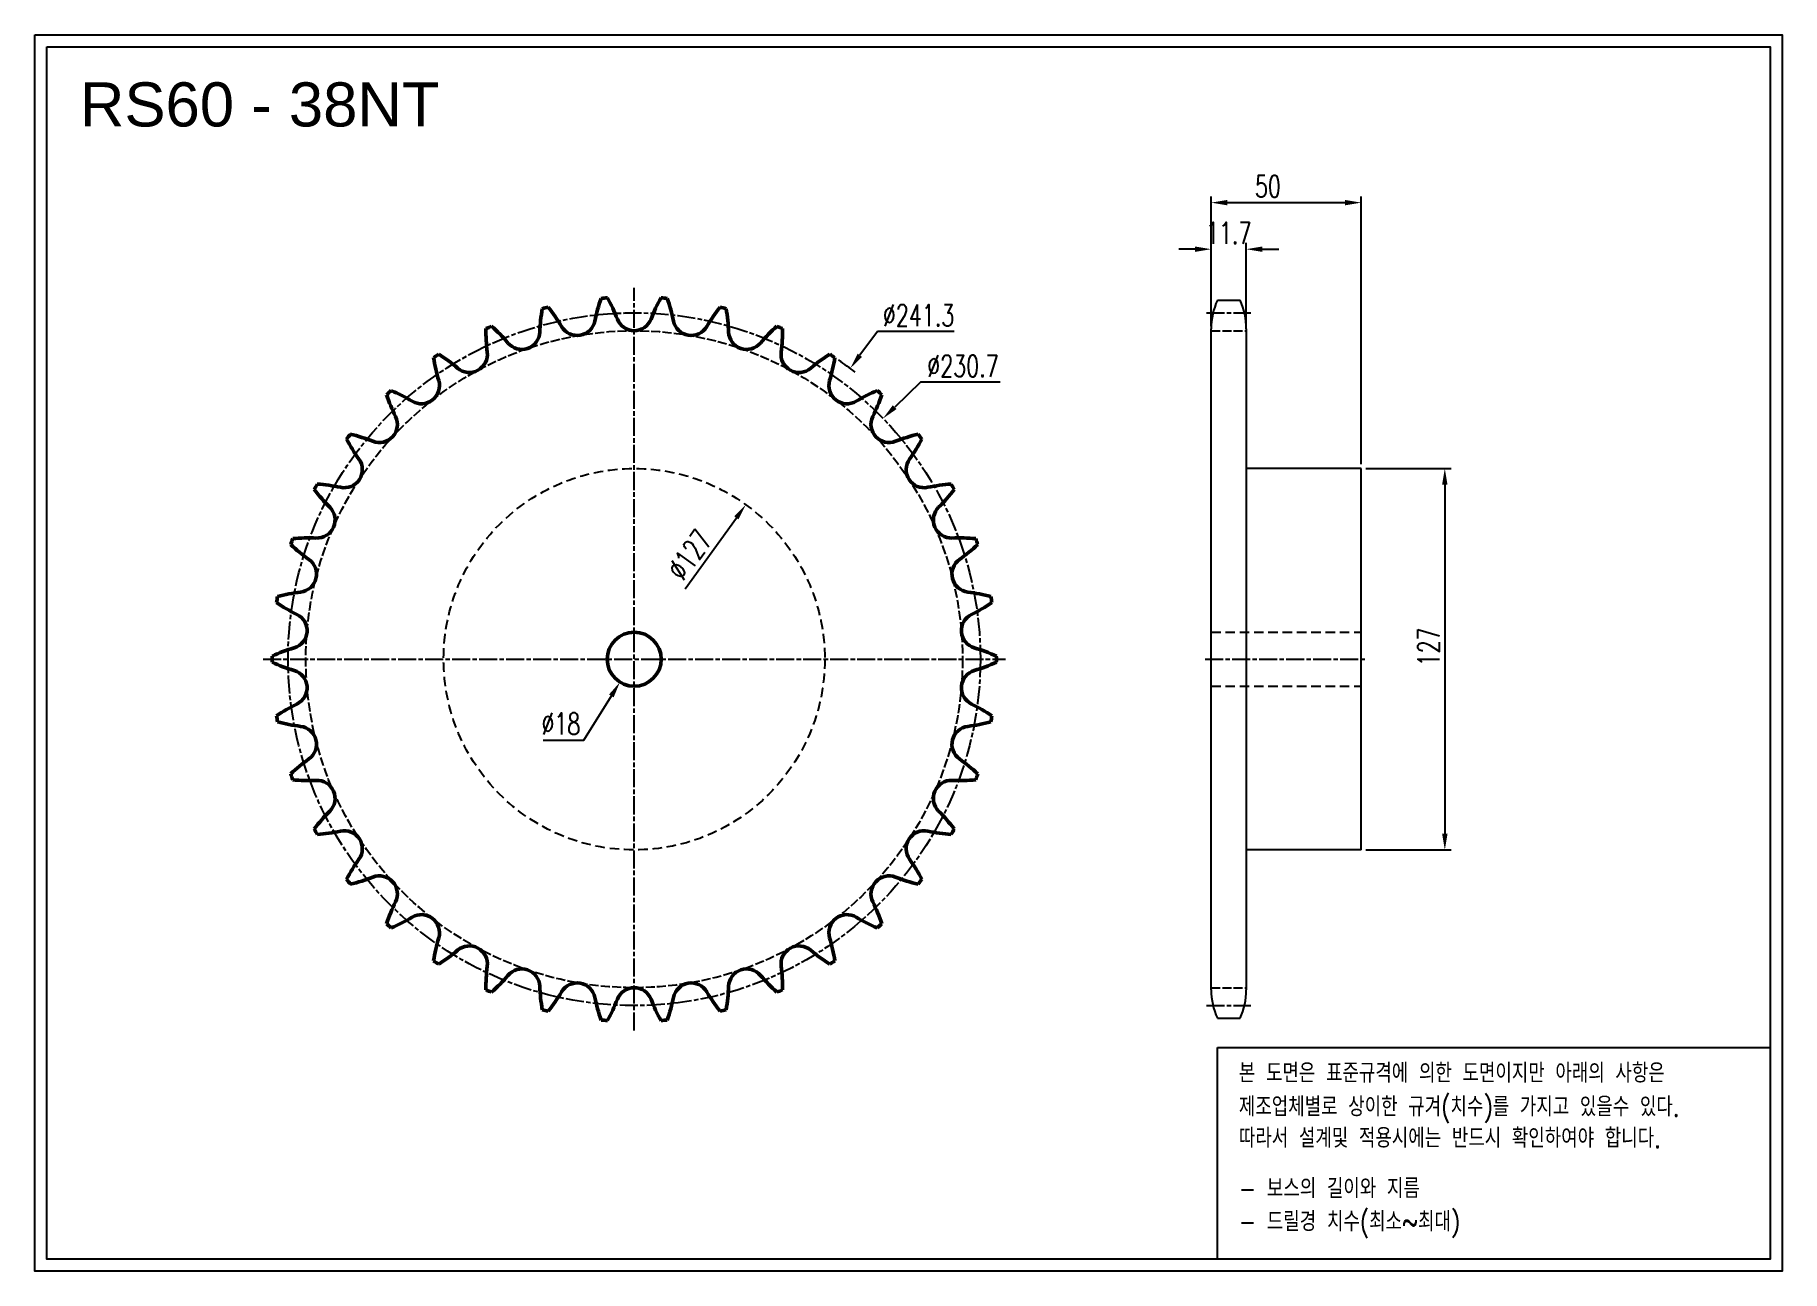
# Model space of a CAD drawing. Header units: millimetres. Extents: x 29717 to 30299, y 908 to 1320.
import ezdxf

# ---------------------------------------------------------------- set-up
doc = ezdxf.new("R2010")
doc.units = ezdxf.units.MM
for name, pattern in [('AM_ISO02W050', [7.5, 6, -1.5]), ('AM_ISO02W050x2', [3.75, 3, -0.75]), ('AM_ISO08W050', [18, 12, -1.5, 3, -1.5]), ('AM_ISO08W050x2', [9, 6, -0.75, 1.5, -0.75]), ('HIDDEN', [9.525, 6.35, -3.175])]:
    doc.linetypes.add(name, pattern=pattern)
for name, color, linetype, lineweight in [('AM_0N', 7, 'Continuous', 50), ('AM_3N', 6, 'AM_ISO02W050', 25), ('AM_7', 4, 'AM_ISO08W050', 25), ('AM_7N', 4, 'AM_ISO08W050', 25)]:
    doc.layers.add(name, color=color, linetype=linetype, lineweight=lineweight)
doc.layers.add('HL', color=2, linetype='HIDDEN')
doc.layers.add('S-DIM', color=7, linetype='Continuous')
doc.styles.add('HAN', font='ROMANS.shx', dxfattribs={"width": 0.7, "bigfont": 'whgtxt.shx'})
doc.styles.add('HSG', font='SIMPLEX.shx', dxfattribs={"width": 0.7, "bigfont": 'HSG.shx'})
doc.styles.get("Standard").update_dxf_attribs({"font": 'arial.ttf'})
doc.dimstyles.new('APP16', dxfattribs={"dimscale": 3, "dimtxt": 2.4, "dimasz": 1.8, "dimexe": 0.7, "dimexo": 0.5, "dimgap": 0.6, "dimtad": 1, "dimtoh": 1, "dimdec": 1, "dimrnd": 0.01, "dimzin": 9, "dimdsep": 46, "dimtxsty": 'HSG', "dimcen": 0, "dimclrd": 1, "dimclre": 1, "dimclrt": 256, "dimazin": 2, "dimtp": 1, "dimtm": 1, "dimtfac": 0.5, "dimtdec": 1, "dimtofl": 0, "dimtmove": 0, "dimatfit": 3, "dimfxl": 0, "dimtvp": 1, "dimtolj": 2, "dimlwd": -1, "dimlwe": -1, "dimarcsym": 0})

# ---------------------------------------------------------------- blocks, each defined once
blk = doc.blocks.new('*D1')
at = {"layer": 'Defpoints', "color": 0, "transparency": 16777216}
for p in [(29953.73, 1163.58), (29879.33, 1060.65)]:
    blk.add_point(p, dxfattribs=at)
at = {"layer": 'S-DIM', "color": 1, "transparency": 16777216}
blk.add_line((29933.5, 1135.59), (29950.56, 1159.2), dxfattribs=at)
blk.add_solid([(29949.83, 1159.73), (29951.29, 1158.67), (29953.73, 1163.58)], dxfattribs=at)
at = {"layer": 'S-DIM', "transparency": 16777216, "insert": (29935.02, 1146.92), "char_height": 7.2, "attachment_point": 5, "rotation": 54.13986, "style": 'HSG'}
blk.add_mtext('\\A2;∅127', dxfattribs=at)
blk = doc.blocks.new('*D2')
at = {"layer": 'Defpoints', "color": 0, "transparency": 16777216}
for p in [(29988.5, 1208.96), (29844.55, 1015.27)]:
    blk.add_point(p, dxfattribs=at)
at = {"layer": 'S-DIM', "color": 1, "transparency": 16777216}
for p, q in [((29997.61, 1221.22), (29991.72, 1213.3)), ((30023.17, 1221.22), (29997.61, 1221.22))]:
    blk.add_line(p, q, dxfattribs=at)
blk.add_arc((29916.53, 1112.11), 120.66, 52.38451, 55.64118, dxfattribs=at)
blk.add_solid([(29991, 1213.83), (29992.45, 1212.76), (29988.5, 1208.96)], dxfattribs=at)
at = {"layer": 'S-DIM', "transparency": 16777216, "insert": (30011.29, 1226.62), "char_height": 7.2, "attachment_point": 5, "style": 'HSG'}
blk.add_mtext('\\A2;∅241.3', dxfattribs=at)
blk = doc.blocks.new('*D3')
at = {"layer": 'Defpoints', "color": 0, "transparency": 16777216}
for p in [(29999.45, 1192.29), (29833.61, 1031.94)]:
    blk.add_point(p, dxfattribs=at)
at = {"layer": 'S-DIM', "color": 1, "transparency": 16777216}
for p, q in [((30011.91, 1204.34), (30003.33, 1196.05)), ((30038.43, 1204.34), (30011.91, 1204.34))]:
    blk.add_line(p, q, dxfattribs=at)
blk.add_solid([(30002.7, 1196.69), (30003.95, 1195.4), (29999.45, 1192.29)], dxfattribs=at)
at = {"layer": 'S-DIM', "transparency": 16777216, "insert": (30026.07, 1209.74), "char_height": 7.2, "attachment_point": 5, "style": 'HSG'}
blk.add_mtext('\\A2;∅230.7', dxfattribs=at)
blk = doc.blocks.new('*D4')
at = {"layer": 'Defpoints', "color": 0, "transparency": 16777216}
for p in [(30120.46, 1248.64), (30108.76, 1221.5), (30120.46, 1221.5)]:
    blk.add_point(p, dxfattribs=at)
at = {"layer": 'S-DIM', "color": 1, "transparency": 16777216}
for p, q in [((30103.36, 1248.64), (30097.96, 1248.64)), ((30108.76, 1223), (30108.76, 1250.74)), ((30120.46, 1223), (30120.46, 1250.74)), ((30125.86, 1248.64), (30131.26, 1248.64))]:
    blk.add_line(p, q, dxfattribs=at)
for points in [[(30103.36, 1249.54), (30103.36, 1247.74), (30108.76, 1248.64)], [(30125.86, 1249.54), (30125.86, 1247.74), (30120.46, 1248.64)]]:
    blk.add_solid(points, dxfattribs=at)
at = {"layer": 'S-DIM', "transparency": 16777216, "insert": (30114.61, 1254.04), "char_height": 7.2, "attachment_point": 5, "style": 'HSG'}
blk.add_mtext('\\A2;11.7', dxfattribs=at)
blk = doc.blocks.new('*D5')
at = {"layer": 'Defpoints', "color": 0, "transparency": 16777216}
for p in [(30158.76, 1264.14), (30108.76, 1221.5), (30158.76, 1175.61)]:
    blk.add_point(p, dxfattribs=at)
at = {"layer": 'S-DIM', "color": 1, "transparency": 16777216}
for p, q in [((30108.76, 1223), (30108.76, 1266.24)), ((30114.16, 1264.14), (30153.36, 1264.14)), ((30158.76, 1177.11), (30158.76, 1266.24))]:
    blk.add_line(p, q, dxfattribs=at)
for points in [[(30114.16, 1265.04), (30114.16, 1263.24), (30108.76, 1264.14)], [(30153.36, 1265.04), (30153.36, 1263.24), (30158.76, 1264.14)]]:
    blk.add_solid(points, dxfattribs=at)
at = {"layer": 'S-DIM', "transparency": 16777216, "insert": (30127.68, 1269.54), "char_height": 7.2, "attachment_point": 5, "style": 'HSG'}
blk.add_mtext('\\A2;50', dxfattribs=at)
blk = doc.blocks.new('*D6')
at = {"layer": 'Defpoints', "color": 0, "transparency": 16777216}
for p in [(30158.76, 1175.61), (30158.76, 1048.61), (30186.62, 1048.61)]:
    blk.add_point(p, dxfattribs=at)
at = {"layer": 'S-DIM', "color": 1, "transparency": 16777216}
for p, q in [((30160.26, 1175.61), (30188.72, 1175.61)), ((30186.62, 1170.21), (30186.62, 1054.01)), ((30160.26, 1048.61), (30188.72, 1048.61))]:
    blk.add_line(p, q, dxfattribs=at)
for points in [[(30185.72, 1170.21), (30187.52, 1170.21), (30186.62, 1175.61)], [(30185.72, 1054.01), (30187.52, 1054.01), (30186.62, 1048.61)]]:
    blk.add_solid(points, dxfattribs=at)
at = {"layer": 'S-DIM', "transparency": 16777216, "insert": (30181.22, 1116.22), "char_height": 7.2, "attachment_point": 5, "rotation": 90, "style": 'HSG'}
blk.add_mtext('\\A2;127', dxfattribs=at)
blk = doc.blocks.new('*D7')
at = {"layer": 'Defpoints', "color": 0, "transparency": 16777216}
for p in [(29921.28, 1119.76), (29911.77, 1104.47)]:
    blk.add_point(p, dxfattribs=at)
at = {"layer": 'S-DIM', "color": 1, "transparency": 16777216}
for p, q in [((29899.77, 1085.2), (29908.92, 1099.89)), ((29886.21, 1085.2), (29899.77, 1085.2))]:
    blk.add_line(p, q, dxfattribs=at)
blk.add_solid([(29908.15, 1100.37), (29909.68, 1099.41), (29911.77, 1104.47)], dxfattribs=at)
at = {"layer": 'S-DIM', "transparency": 16777216, "insert": (29892.09, 1090.6), "char_height": 7.2, "attachment_point": 5, "style": 'HSG'}
blk.add_mtext('\\A2;∅18', dxfattribs=at)

msp = doc.modelspace()

# ---------------------------------------------------------------- linework, layer by layer
for p, q in [((30110.84, 1231.66), (30118.38, 1231.66)), ((30108.76, 1002.06), (30108.76, 1222.16)), ((30120.46, 1222.16), (30120.46, 1002.06)), ((30158.76, 1175.61), (30120.46, 1175.61)), ((30158.76, 1048.61), (30158.76, 1175.61)), ((30158.76, 1048.61), (30120.46, 1048.61)), ((30110.84, 992.56), (30118.38, 992.56))]:
    msp.add_line(p, q)
for points in [[(29716.86, 1319.98), (30298.98, 1319.98), (30298.98, 908.38), (29716.86, 908.38)], [(29720.78, 1316.06), (30295.06, 1316.06), (30295.06, 912.3), (29720.78, 912.3)]]:
    msp.add_lwpolyline(points, close=True)
at = {"color": 6}
msp.add_lwpolyline([(30110.88, 982.86), (30295.06, 982.86), (30295.06, 912.3), (30110.88, 912.3)], close=True, dxfattribs=at)
for centre, start, end in [((30131.46, 1222.16), 155.25994, 180), ((30097.76, 1222.16), 0, 24.74006), ((30131.46, 1002.06), 180, 204.74006), ((30097.76, 1002.06), 335.25994, 0)]:
    msp.add_arc(centre, 22.7, start, end)
at = {"layer": 'AM_0N'}
msp.add_circle((29916.53, 1112.11), 9, dxfattribs=at)
for centre, radius, start, end in [((29942.19, 1218.8), 57.17, 169.89406, 177.76316), ((29916.53, 1112.11), 120.66, 103.72186, 104.6992), ((29843.18, 1193.73), 57.17, 30.65789, 38.52699), ((29959.4, 1213.12), 57.17, 160.42038, 168.28947), ((29916.53, 1112.11), 120.66, 94.24817, 95.22551), ((29857.61, 1204.69), 57.17, 21.18421, 29.0533), ((29975.44, 1204.69), 57.17, 150.9467, 158.81579), ((29916.53, 1112.11), 120.66, 84.77449, 85.75183), ((29873.66, 1213.12), 57.17, 11.71053, 19.57962), ((29989.87, 1193.73), 57.17, 141.47301, 149.34211), ((29916.53, 1112.11), 120.66, 75.3008, 76.27814), ((29890.86, 1218.8), 57.17, 2.23684, 10.10594), ((29916.53, 1112.11), 120.66, 113.19554, 114.17288), ((29830.75, 1180.54), 57.17, 40.13158, 48.00067), ((29897.53, 1225.94), 6.01, 210.65789, 348.28947), ((29916.53, 1227.52), 6.01, 201.18421, 338.81579), ((29935.52, 1225.94), 6.01, 191.71053, 329.34211), ((30002.31, 1180.54), 57.17, 131.99933, 139.86842), ((29916.53, 1112.11), 120.66, 65.82712, 66.80446), ((29924.28, 1221.57), 57.17, 179.36775, 187.23684), ((29879.06, 1221.27), 6.01, 220.13158, 357.76316), ((29954, 1221.27), 6.01, 182.23684, 319.86842), ((29908.77, 1221.57), 57.17, 352.76316, 0.63225), ((29916.53, 1112.11), 120.66, 122.66922, 123.64656), ((29906.16, 1221.35), 57.17, 188.84143, 196.71053), ((29820.66, 1165.49), 57.17, 49.60526, 57.47436), ((29861.6, 1213.61), 6.01, 229.60526, 7.23684), ((29971.45, 1213.61), 6.01, 172.76316, 310.39474), ((30012.4, 1165.49), 57.17, 122.52564, 130.39474), ((29926.9, 1221.35), 57.17, 343.28947, 351.15857), ((29916.53, 1112.11), 120.66, 56.35344, 57.33078), ((29916.53, 1112.11), 120.66, 132.14291, 133.12025), ((29888.32, 1218.16), 57.17, 198.31512, 206.18421), ((29813.18, 1148.98), 57.17, 59.07895, 66.94804), ((29845.65, 1203.18), 6.01, 239.07895, 16.71053), ((29987.41, 1203.18), 6.01, 163.28947, 300.92105), ((30019.88, 1148.98), 57.17, 113.05196, 120.92105), ((29944.73, 1218.16), 57.17, 333.81579, 341.68488), ((29916.53, 1112.11), 120.66, 46.87975, 47.85709), ((29831.62, 1190.28), 6.01, 248.55263, 26.18421), ((30001.43, 1190.28), 6.01, 153.81579, 291.44737), ((29916.53, 1112.11), 120.66, 141.61659, 142.59393), ((29871.25, 1212.07), 57.17, 207.7888, 215.65789), ((29808.52, 1131.47), 57.17, 68.55263, 76.42173), ((30024.54, 1131.47), 57.17, 103.57827, 111.44737), ((29961.8, 1212.07), 57.17, 324.34211, 332.2112), ((29916.53, 1112.11), 120.66, 37.40607, 38.38341), ((29819.92, 1175.23), 6.01, 258.02632, 35.65789), ((30013.14, 1175.23), 6.01, 144.34211, 281.97368), ((29916.53, 1112.11), 120.66, 151.09028, 152.06762), ((29806.81, 1113.43), 57.17, 78.02632, 85.89541), ((30026.25, 1113.43), 57.17, 94.10459, 101.97368), ((29916.53, 1112.11), 120.66, 27.93238, 28.90972), ((29855.42, 1203.25), 57.17, 217.26249, 225.13158), ((29977.64, 1203.25), 57.17, 314.86842, 322.73751), ((29810.84, 1158.47), 6.01, 267.5, 45.13158), ((30022.21, 1158.47), 6.01, 134.86842, 272.5), ((29916.53, 1112.11), 120.66, 160.56396, 161.5413), ((29841.25, 1191.95), 57.17, 226.73617, 234.60526), ((29808.09, 1095.35), 57.17, 87.5, 95.36909), ((30024.97, 1095.35), 57.17, 84.63091, 92.5), ((29991.8, 1191.95), 57.17, 305.39474, 313.26383), ((29916.53, 1112.11), 120.66, 18.4587, 19.43604), ((29804.66, 1140.44), 6.01, 276.97368, 54.60526), ((30028.4, 1140.44), 6.01, 125.39474, 263.02632), ((29916.53, 1112.11), 120.66, 170.03765, 171.01499), ((29829.14, 1178.47), 57.17, 236.20985, 244.07895), ((29812.33, 1077.73), 57.17, 96.97368, 104.84278), ((30020.73, 1077.73), 57.17, 75.15722, 83.02632), ((30003.92, 1178.47), 57.17, 295.92105, 303.79015), ((29916.53, 1112.11), 120.66, 8.98501, 9.96235), ((29801.52, 1121.64), 6.01, 286.44737, 64.07895), ((30031.54, 1121.64), 6.01, 115.92105, 253.55263), ((29916.53, 1112.11), 120.66, 179.51133, 180.48867), ((29819.41, 1061.05), 57.17, 106.44737, 114.31646), ((30013.65, 1061.05), 57.17, 65.68354, 73.55263), ((29916.53, 1112.11), 120.66, 359.51133, 0.48867), ((29819.41, 1163.18), 57.17, 245.68354, 253.55263), ((29801.52, 1102.59), 6.01, 295.92105, 73.55263), ((30031.54, 1102.59), 6.01, 106.44737, 244.07895), ((30013.65, 1163.18), 57.17, 286.44737, 294.31646), ((29829.14, 1045.76), 57.17, 115.92105, 123.79015), ((30003.92, 1045.76), 57.17, 56.20985, 64.07895), ((29916.53, 1112.11), 120.66, 188.98501, 189.96235), ((29812.33, 1146.5), 57.17, 255.15722, 263.02632), ((29804.66, 1083.79), 6.01, 305.39474, 83.02632), ((30028.4, 1083.79), 6.01, 96.97368, 234.60526), ((30020.73, 1146.5), 57.17, 276.97368, 284.84278), ((29916.53, 1112.11), 120.66, 350.03765, 351.01499), ((29841.25, 1032.28), 57.17, 125.39474, 133.26383), ((29991.8, 1032.28), 57.17, 46.73617, 54.60526), ((29916.53, 1112.11), 120.66, 198.4587, 199.43604), ((29808.09, 1128.88), 57.17, 264.63091, 272.5), ((29810.84, 1065.76), 6.01, 314.86842, 92.5), ((30022.21, 1065.76), 6.01, 87.5, 225.13158), ((30024.97, 1128.88), 57.17, 267.5, 275.36909), ((29916.53, 1112.11), 120.66, 340.56396, 341.5413), ((29855.42, 1020.98), 57.17, 134.86842, 142.73751), ((29977.64, 1020.98), 57.17, 37.26249, 45.13158), ((29916.53, 1112.11), 120.66, 207.93238, 208.90972), ((29806.81, 1110.8), 57.17, 274.10459, 281.97368), ((29819.92, 1049), 6.01, 324.34211, 101.97368), ((30013.14, 1049), 6.01, 78.02632, 215.65789), ((30026.25, 1110.8), 57.17, 258.02632, 265.89541), ((29916.53, 1112.11), 120.66, 331.09028, 332.06762), ((29871.25, 1012.16), 57.17, 144.34211, 152.2112), ((29961.8, 1012.16), 57.17, 27.7888, 35.65789), ((29916.53, 1112.11), 120.66, 217.40607, 218.38341), ((29808.52, 1092.76), 57.17, 283.57827, 291.44737), ((29831.62, 1033.95), 6.01, 333.81579, 111.44737), ((30001.43, 1033.95), 6.01, 68.55263, 206.18421), ((30024.54, 1092.76), 57.17, 248.55263, 256.42173), ((29916.53, 1112.11), 120.66, 321.61659, 322.59393), ((29888.32, 1006.07), 57.17, 153.81579, 161.68488), ((29944.73, 1006.07), 57.17, 18.31512, 26.18421), ((29813.18, 1075.25), 57.17, 293.05196, 300.92105), ((29845.65, 1021.05), 6.01, 343.28947, 120.92105), ((29987.41, 1021.05), 6.01, 59.07895, 196.71053), ((30019.88, 1075.25), 57.17, 239.07895, 246.94804), ((29916.53, 1112.11), 120.66, 226.87975, 227.85709), ((29906.16, 1002.88), 57.17, 163.28947, 171.15857), ((29926.9, 1002.88), 57.17, 8.84143, 16.71053), ((29916.53, 1112.11), 120.66, 312.14291, 313.12025), ((29820.66, 1058.74), 57.17, 302.52564, 310.39474), ((29861.6, 1010.62), 6.01, 352.76316, 130.39474), ((29971.45, 1010.62), 6.01, 49.60526, 187.23684), ((30012.4, 1058.74), 57.17, 229.60526, 237.47436), ((29916.53, 1112.11), 120.66, 236.35344, 237.33078), ((29924.28, 1002.66), 57.17, 172.76316, 180.63225), ((29879.06, 1002.96), 6.01, 2.23684, 139.86842), ((29954, 1002.96), 6.01, 40.13158, 177.76316), ((29908.77, 1002.66), 57.17, 359.36775, 7.23684), ((29916.53, 1112.11), 120.66, 302.66922, 303.64656), ((29916.53, 1112.11), 120.66, 245.82712, 246.80446), ((29830.75, 1043.69), 57.17, 311.99933, 319.86842), ((29942.19, 1005.43), 57.17, 182.23684, 190.10594), ((29843.18, 1030.5), 57.17, 321.47301, 329.34211), ((29897.53, 998.29), 6.01, 11.71053, 149.34211), ((29916.53, 996.71), 6.01, 21.18421, 158.81579), ((29935.52, 998.29), 6.01, 30.65789, 168.28947), ((29989.87, 1030.5), 57.17, 210.65789, 218.52699), ((29890.86, 1005.43), 57.17, 349.89406, 357.76316), ((30002.31, 1043.69), 57.17, 220.13158, 228.00067), ((29916.53, 1112.11), 120.66, 293.19554, 294.17288), ((29959.4, 1011.11), 57.17, 191.71053, 199.57962), ((29857.61, 1019.54), 57.17, 330.9467, 338.81579), ((29975.44, 1019.54), 57.17, 201.18421, 209.0533), ((29873.66, 1011.11), 57.17, 340.42038, 348.28947), ((29916.53, 1112.11), 120.66, 255.3008, 256.27814), ((29916.53, 1112.11), 120.66, 264.77449, 265.75183), ((29916.53, 1112.11), 120.66, 274.24817, 275.22551), ((29916.53, 1112.11), 120.66, 283.72186, 284.6992)]:
    msp.add_arc(centre, radius, start, end, dxfattribs=at)
at = {"layer": 'AM_3N', "linetype": 'AM_ISO02W050x2'}
for p, q in [((30108.76, 1221.5), (30120.46, 1221.5)), ((30108.76, 1002.73), (30120.46, 1002.73))]:
    msp.add_line(p, q, dxfattribs=at)
msp.add_circle((29916.53, 1112.11), 109.39, dxfattribs=at)
at = {"layer": 'AM_7', "linetype": 'AM_ISO08W050x2'}
msp.add_circle((29916.53, 1112.11), 115.34, dxfattribs=at)
at = {"layer": 'AM_7N', "linetype": 'AM_ISO08W050x2'}
for p, q in [((29916.53, 988.45), (29916.53, 1235.78)), ((30107.2, 1227.46), (30122.02, 1227.46)), ((29792.86, 1112.11), (30040.19, 1112.11)), ((30106.76, 1112.11), (30160.76, 1112.11)), ((30107.2, 996.77), (30122.02, 996.77))]:
    msp.add_line(p, q, dxfattribs=at)
at = {"layer": 'HL', "ltscale": 0.5}
for p, q in [((30108.76, 1121.11), (30158.76, 1121.11)), ((30108.76, 1103.11), (30158.76, 1103.11))]:
    msp.add_line(p, q, dxfattribs=at)
msp.add_circle((29916.53, 1112.11), 63.5, dxfattribs=at)

# ---------------------------------------------------------------- texts
msp.add_text('RS60 - 38NT', height=14.7).set_placement((29731.85, 1289.5))
at = {"color": 6, "style": 'HAN', "width": 0.8}
for s, p in [('본 도면은 표준규격에 의한 도면이지만 아래의 사항은', (30118, 971.1)), ('제조업체별로 상이한 규겨(치수)를 가지고 있을수 있다.', (30118, 959.88)), ('따라서 설계및 적용시에는 반드시 확인하여야 합니다.', (30118, 949.45)), ('- 보스의 길이와 지름', (30118, 932.66)), ('- 드릴경 치수(최소~최대)', (30118, 921.63))]:
    msp.add_text(s, height=6.4761, dxfattribs=at).set_placement(p)

# ---------------------------------------------------------------- dimensions: what is measured, and where the dimension line sits
at = {"layer": 'S-DIM', "color": 1}
for base, p2, picture, middle in [((30158.76, 1264.14), (30158.76, 1175.61), '*D5', (30127.68, 1264.14)), ((30120.46, 1248.64), (30120.46, 1221.5), '*D4', (30114.61, 1248.64))]:
    dim = msp.add_linear_dim(base=base, p1=(30108.76, 1221.5), p2=p2, dimstyle='APP16', dxfattribs=at)
    dim.commit()
    dim.dimension.update_dxf_attribs({"geometry": picture, "text_midpoint": middle, "dimtype": 128})
for p1, p2, picture, middle in [((29844.55, 1015.27), (29988.5, 1208.96), '*D2', (30011.29, 1221.22)), ((29833.61, 1031.94), (29999.45, 1192.29), '*D3', (30026.07, 1204.34))]:
    dim = msp.add_diameter_dim_2p(p1=p1, p2=p2, dimstyle='APP16', dxfattribs=at)
    dim.commit()
    dim.dimension.update_dxf_attribs({"geometry": picture, "text_midpoint": middle, "dimtype": 131})
dim = msp.add_linear_dim(base=(30186.62, 1048.61), p1=(30158.76, 1175.61), p2=(30158.76, 1048.61), angle=90, dimstyle='APP16', dxfattribs=at)
dim.commit()
dim.dimension.update_dxf_attribs({"geometry": '*D6', "text_midpoint": (30186.62, 1116.22), "dimtype": 128})
at = {"layer": 'S-DIM'}
for p1, p2, picture, middle in [((29879.33, 1060.65), (29953.73, 1163.58), '*D1', (29939.4, 1143.76)), ((29921.28, 1119.76), (29911.77, 1104.47), '*D7', (29892.09, 1085.2))]:
    dim = msp.add_diameter_dim_2p(p1=p1, p2=p2, dimstyle='APP16', dxfattribs=at)
    dim.commit()
    dim.dimension.update_dxf_attribs({"geometry": picture, "text_midpoint": middle, "dimtype": 131})

doc.saveas('drawing.dxf')
